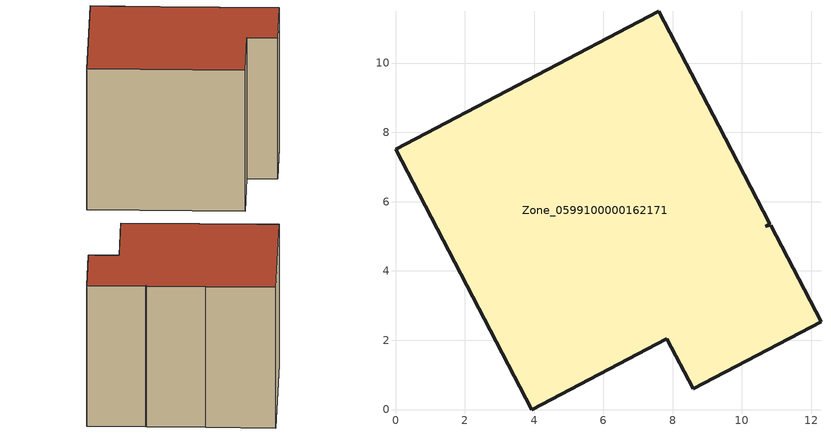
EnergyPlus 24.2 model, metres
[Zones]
Zone_0599100000162171
 floor ground (C_G): 7.83,2.05 3.93,0 0,7.52 7.6,11.49 9.33,8.18 10.8,5.37 10.69,5.29 10.82,5.32 12.28,2.53 8.6,0.6 z0
 wall outside (C_F): 7.6,11.49 0,7.52 3.93,0 7.83,2.05 8.6,0.6 12.28,2.53 10.82,5.32 10.69,5.29 10.8,5.37 9.33,8.18 7.6,11.49 z0:8.19
 roof outside (C_R): 12.28,2.53 10.82,5.32 10.69,5.29 10.8,5.37 9.33,8.18 7.6,11.49 0,7.52 3.93,0 7.83,2.05 8.6,0.6 z8.19
[BUILDING]
Pand.0599100000162171: North Axis=0; Terrain=City; Loads Convergence Tolerance Value=0.04; Temperature Convergence Tolerance Value=0.4; Solar Distribution=FullExterior; Maximum Number of Warmup Days=25; Minimum Number of Warmup Days=1
[Site:Location]
Rotterdam.The.Hague.AP_ZH_NLD Design_Conditions: Latitude=51.96; Longitude=4.45; Time Zone=1; Elevation=-4.5
[SITE:GROUNDTEMPERATURE:BUILDINGSURFACE]
18, 18, 18, 18, 18, 18, 18, 18, 18, 18, 18, 18
[MATERIAL] Thermal Absorptance=0.9; Solar Absorptance=0.7; Visible Absorptance=0.7
Name | Roughness | Thickness | Conductivity | Density | Specific Heat
G.D.1965 | MediumSmooth | 0.15 | 1 | 540 | 1210
F.D.1965 | Rough | 0.3 | 0.857143 | 1920 | 840
R.D.1965 | MediumRough | 0.2 | 0.08 | 1500 | 1000
[CONSTRUCTION]
C_G: G.D.1965
C_F: F.D.1965
C_R: R.D.1965
[ZONE]
Zone_0599100000162171: Type=1; Multiplier=1; Ceiling Height=Autocalculate; Volume=Autocalculate; Floor Area=autocalculate; Part of Total Floor Area=Yes
[ZONEINFILTRATION:DESIGNFLOWRATE]
Infil_Zone_0599100000162171: Zone or ZoneList or Space or SpaceList=Zone_0599100000162171; Schedule=AlwaysOn; Design Flow Rate Calculation Method=Flow/Area; Flow Rate per Floor Area=0.0042; Constant Term Coefficient=1; Temperature Term Coefficient=0; Velocity Term Coefficient=0; Velocity Squared Term Coefficient=0
[HVACTEMPLATE:ZONE:IDEALLOADSAIRSYSTEM]
Zone_0599100000162171: Maximum Heating Supply Air Temperature=50; Minimum Cooling Supply Air Temperature=13; Maximum Heating Supply Air Humidity Ratio=0.0156; Minimum Cooling Supply Air Humidity Ratio=0.0077; Heating Limit=NoLimit; Cooling Limit=NoLimit; Dehumidification Control Type=ConstantSensibleHeatRatio; Cooling Sensible Heat Ratio=0.7; Dehumidification Setpoint=60; Humidification Control Type=None; Humidification Setpoint=30; Outdoor Air Method=None; Outdoor Air Flow Rate per Person=0.00944; Outdoor Air Flow Rate per Zone Floor Area=0; Outdoor Air Flow Rate per Zone=0; Demand Controlled Ventilation Type=None; Outdoor Air Economizer Type=NoEconomizer; Heat Recovery Type=None; Sensible Heat Recovery Effectiveness=0.7; Latent Heat Recovery Effectiveness=0.65
[ZONECONTROL:THERMOSTAT]
ThermostatControl_Zone_0599100000162171: Zone or ZoneList=Zone_0599100000162171; Control Type Schedule=DualSetpointControlType; Control 1=Thermostat_Zone_0599100000162171; Temperature Difference Between Cutout And Setpoint=0
[THERMOSTATSETPOINT:DUALSETPOINT]
Thermostat_Zone_0599100000162171: Heating Setpoint Temperature Schedule=HeatingSetpoint_Zone_0599100000162171; Cooling Setpoint Temperature Schedule=CoolingSetpoint_Zone_0599100000162171
[SCHEDULE:COMPACT]
HeatingSetpoint_Zone_0599100000162171: Through: 12/31, For: AllDays, Until: 24:00, 21
CoolingSetpoint_Zone_0599100000162171: Through: 12/31, For: AllDays, Until: 24:00, 24
DualSetpointControlType: Through: 12/31, For: AllDays, Until: 24:00, 4
AlwaysOn: Through: 12/31, For: AllDays, Until: 24:00, 1
